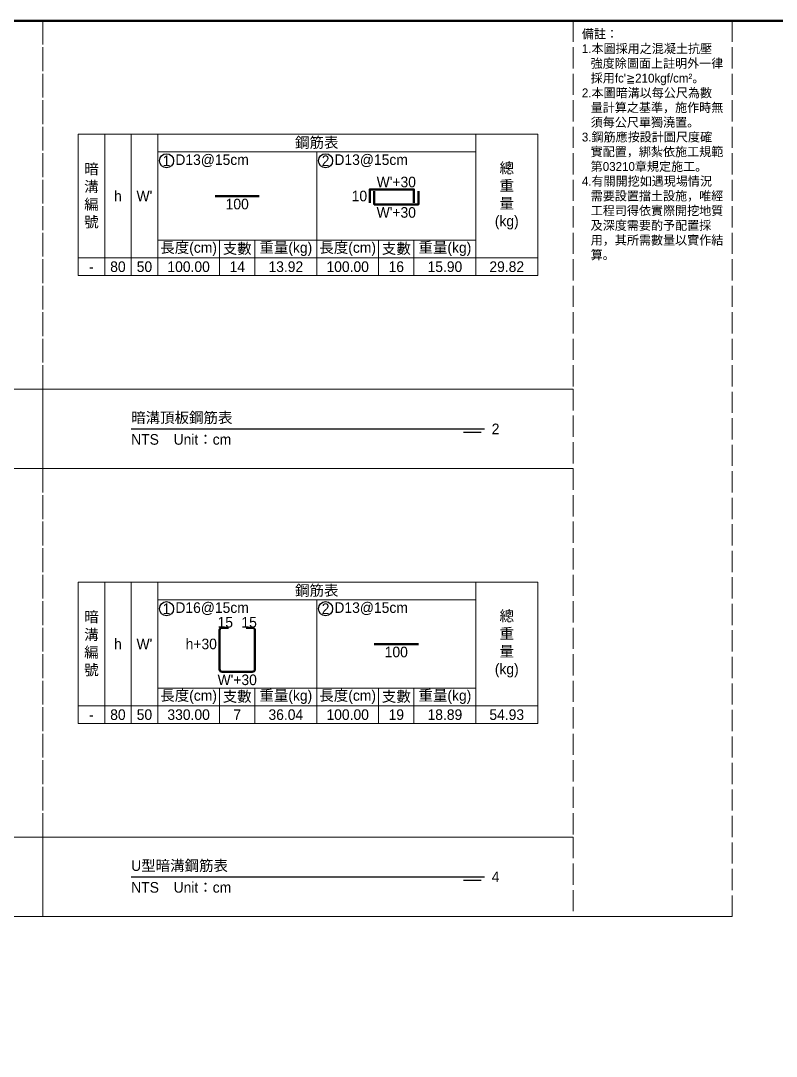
# Model space of a CAD drawing. Extents: x -3420 to 2030, y -3892 to 566.
# Drawn here: x -1282 to -855, y -2000 to -1414 of the extents above; entities that cross this region are included whole.
import ezdxf

# ---------------------------------------------------------------- set-up
doc = ezdxf.new("R2010")
doc.units = 0
doc.header["$MEASUREMENT"] = 0
doc.linetypes.add('ACAD_ISO02W100', pattern=[15, 12, -3])
for name, color, linetype, lineweight in [('一、1.基本-圖框', 7, 'Continuous', 20), ('一、3.基本-變更', 1, 'Continuous', 50), ('二、5.繪圖-鋼筋', 60, 'Continuous', 50)]:
    doc.layers.add(name, color=color, linetype=linetype, lineweight=lineweight)
doc.layers.add('一、4.基本-隱藏', color=9, linetype='ACAD_ISO02W100', lineweight=20, plot=False)
doc.layers.add('三、1.文字-說明文字', color=2, linetype='Continuous')
doc.layers.add('三、3.文字-註解文字', color=2, linetype='Continuous')
doc.styles.add('次圖名(詳圖)', font='MS PGothic.ttf', dxfattribs={"height": 6})
doc.styles.add('註解文字(詳圖)', font='MS PGothic.ttf', dxfattribs={"height": 5})

msp = doc.modelspace()

# ---------------------------------------------------------------- linework, layer by layer
at = {"layer": '一、1.基本-圖框'}
for points in [[(-1250, -1548.25), (-1235, -1548.25), (-1235, -1478.25), (-1250, -1478.25)], [(-1235, -1548.25), (-1220, -1548.25), (-1220, -1478.25), (-1235, -1478.25)], [(-1220, -1548.25), (-1205, -1548.25), (-1205, -1478.25), (-1220, -1478.25)], [(-1205, -1488.25), (-1025, -1488.25), (-1025, -1478.25), (-1205, -1478.25)], [(-990, -1548.25), (-1025, -1548.25), (-1025, -1478.25), (-990, -1478.25)], [(-1205, -1488.25), (-1115, -1488.25), (-1115, -1538.25), (-1205, -1538.25)], [(-1115, -1488.25), (-1025, -1488.25), (-1025, -1538.25), (-1115, -1538.25)], [(-1205, -1538.25), (-1170, -1538.25), (-1170, -1548.25), (-1205, -1548.25)], [(-1170, -1538.25), (-1150, -1538.25), (-1150, -1548.25), (-1170, -1548.25)], [(-1150, -1538.25), (-1115, -1538.25), (-1115, -1548.25), (-1150, -1548.25)], [(-1115, -1538.25), (-1080, -1538.25), (-1080, -1548.25), (-1115, -1548.25)], [(-1080, -1538.25), (-1060, -1538.25), (-1060, -1548.25), (-1080, -1548.25)], [(-1060, -1538.25), (-1025, -1538.25), (-1025, -1548.25), (-1060, -1548.25)], [(-1250, -1548.25), (-1235, -1548.25), (-1235, -1558.25), (-1250, -1558.25)], [(-1235, -1548.25), (-1220, -1548.25), (-1220, -1558.25), (-1235, -1558.25)], [(-1220, -1548.25), (-1205, -1548.25), (-1205, -1558.25), (-1220, -1558.25)], [(-1205, -1548.25), (-1170, -1548.25), (-1170, -1558.25), (-1205, -1558.25)], [(-1170, -1548.25), (-1150, -1548.25), (-1150, -1558.25), (-1170, -1558.25)], [(-1150, -1548.25), (-1115, -1548.25), (-1115, -1558.25), (-1150, -1558.25)], [(-1115, -1548.25), (-1080, -1548.25), (-1080, -1558.25), (-1115, -1558.25)], [(-1080, -1548.25), (-1060, -1548.25), (-1060, -1558.25), (-1080, -1558.25)], [(-1060, -1548.25), (-1025, -1548.25), (-1025, -1558.25), (-1060, -1558.25)], [(-1025, -1548.25), (-990, -1548.25), (-990, -1558.25), (-1025, -1558.25)], [(-1250, -1801.75), (-1235, -1801.75), (-1235, -1731.75), (-1250, -1731.75)], [(-1235, -1801.75), (-1220, -1801.75), (-1220, -1731.75), (-1235, -1731.75)], [(-1220, -1801.75), (-1205, -1801.75), (-1205, -1731.75), (-1220, -1731.75)], [(-1205, -1741.75), (-1025, -1741.75), (-1025, -1731.75), (-1205, -1731.75)], [(-990, -1801.75), (-1025, -1801.75), (-1025, -1731.75), (-990, -1731.75)], [(-1205, -1741.75), (-1115, -1741.75), (-1115, -1791.75), (-1205, -1791.75)], [(-1115, -1741.75), (-1025, -1741.75), (-1025, -1791.75), (-1115, -1791.75)], [(-1205, -1791.75), (-1170, -1791.75), (-1170, -1801.75), (-1205, -1801.75)], [(-1170, -1791.75), (-1150, -1791.75), (-1150, -1801.75), (-1170, -1801.75)], [(-1150, -1791.75), (-1115, -1791.75), (-1115, -1801.75), (-1150, -1801.75)], [(-1115, -1791.75), (-1080, -1791.75), (-1080, -1801.75), (-1115, -1801.75)], [(-1080, -1791.75), (-1060, -1791.75), (-1060, -1801.75), (-1080, -1801.75)], [(-1060, -1791.75), (-1025, -1791.75), (-1025, -1801.75), (-1060, -1801.75)], [(-1250, -1801.75), (-1235, -1801.75), (-1235, -1811.75), (-1250, -1811.75)], [(-1235, -1801.75), (-1220, -1801.75), (-1220, -1811.75), (-1235, -1811.75)], [(-1220, -1801.75), (-1205, -1801.75), (-1205, -1811.75), (-1220, -1811.75)], [(-1205, -1801.75), (-1170, -1801.75), (-1170, -1811.75), (-1205, -1811.75)], [(-1170, -1801.75), (-1150, -1801.75), (-1150, -1811.75), (-1170, -1811.75)], [(-1150, -1801.75), (-1115, -1801.75), (-1115, -1811.75), (-1150, -1811.75)], [(-1115, -1801.75), (-1080, -1801.75), (-1080, -1811.75), (-1115, -1811.75)], [(-1080, -1801.75), (-1060, -1801.75), (-1060, -1811.75), (-1080, -1811.75)], [(-1060, -1801.75), (-1025, -1801.75), (-1025, -1811.75), (-1060, -1811.75)], [(-1025, -1801.75), (-990, -1801.75), (-990, -1811.75), (-1025, -1811.75)]]:
    msp.add_lwpolyline(points, close=True, dxfattribs=at)
at = {"layer": '一、3.基本-變更'}
msp.add_lwpolyline([(-3420, -1414), (0, -1414), (0, -2528), (-3420, -2528)], close=True, dxfattribs=at)
at = {"layer": '一、4.基本-隱藏'}
for points in [[(-1660, -1414), (-880, -1414), (-880, -1921), (-1660, -1921)], [(-1660, -1414), (-1270, -1414), (-1270, -1622.5), (-1660, -1622.5)], [(-1270, -1414), (-970, -1414), (-970, -1622.5), (-1270, -1622.5)], [(-1660, -1622.5), (-1270, -1622.5), (-1270, -1667.5), (-1660, -1667.5)], [(-1270, -1622.5), (-970, -1622.5), (-970, -1667.5), (-1270, -1667.5)], [(-1660, -1667.5), (-1270, -1667.5), (-1270, -1876), (-1660, -1876)], [(-1270, -1667.5), (-970, -1667.5), (-970, -1876), (-1270, -1876)], [(-1660, -1876), (-1270, -1876), (-1270, -1921), (-1660, -1921)], [(-1270, -1876), (-970, -1876), (-970, -1921), (-1270, -1921)]]:
    msp.add_lwpolyline(points, close=True, dxfattribs=at)
msp.add_lwpolyline([(-1660, -1921), (-880, -1921)], dxfattribs=at)
at = {"layer": '三、3.文字-註解文字'}
for points in [[(-1220, -1645), (-1020, -1645)], [(-1022, -1647), (-1032, -1647)], [(-1220, -1898.5), (-1020, -1898.5)], [(-1022, -1900.5), (-1032, -1900.5)]]:
    msp.add_lwpolyline(points, dxfattribs=at)
for centre in [(-1200, -1493.25), (-1110, -1493.25), (-1200, -1746.75), (-1110, -1746.75)]:
    msp.add_circle(centre, 4, dxfattribs=at)
at = {"layer": '二、5.繪圖-鋼筋'}
for points in [[(-1085, -1517), (-1085, -1509.5), (-1060, -1509.5), (-1060, -1517)], [(-1082.5, -1510.5), (-1082.5, -1518), (-1057.5, -1518), (-1057.5, -1510.5)], [(-1172.5, -1513.25), (-1147.5, -1513.25)], [(-1082.5, -1766.75), (-1057.5, -1766.75)]]:
    msp.add_lwpolyline(points, dxfattribs=at)
msp.add_lwpolyline([(-1165, -1757.5), (-1168.5, -1757.5, 0.4142136), (-1170, -1759), (-1170, -1781, 0.4142136), (-1168.5, -1782.5), (-1151.5, -1782.5, 0.4142136), (-1150, -1781), (-1150, -1759, 0.4142136), (-1151.5, -1757.5), (-1155, -1757.5)], format="xyb", dxfattribs=at)

# ---------------------------------------------------------------- texts
at = {"layer": '一、1.基本-圖框', "char_height": 6, "attachment_point": 5, "style": '註解文字(詳圖)'}
for s, width, insert in [('{\\fMS PGothic|b0|i0|c128|p34;鋼筋表}', 94.24964, (-1115, -1483.25)), ('暗{\\fMS PGothic|b0|i0|c128|p34;溝編號}', 12.98354, (-1242.5, -1513.25)), ('{\\fMS PGothic|b0|i0|c128|p34;總重量(kg)}', 6, (-1007.5, -1513.25)), ('{\\fMS PGothic|b0|i0|c128|p34;h}', 12.98354, (-1227.5, -1513.25)), ("W'", 22.32258, (-1212.5, -1513.25)), ('{\\fMS PGothic|b0|i0|c128|p34;長度(cm)}', 35.02324, (-1187.5, -1543.25)), ('{\\fMS PGothic|b0|i0|c128|p34;支數}', 19.27354, (-1160, -1543.25)), ('{\\fMS PGothic|b0|i0|c128|p34;重量(kg)}', 30.27214, (-1132.5, -1543.25)), ('{\\fMS PGothic|b0|i0|c128|p34;長度(cm)}', 35.02324, (-1097.5, -1543.25)), ('{\\fMS PGothic|b0|i0|c128|p34;支數}', 19.27354, (-1070, -1543.25)), ('{\\fMS PGothic|b0|i0|c128|p34;重量(kg)}', 30.27214, (-1042.5, -1543.25)), ('{\\fMS PGothic|b0|i0|c128|p34;鋼筋表}', 94.24964, (-1115, -1736.75)), ('暗{\\fMS PGothic|b0|i0|c128|p34;溝編號}', 12.98354, (-1242.5, -1766.75)), ('{\\fMS PGothic|b0|i0|c128|p34;總重量(kg)}', 6, (-1007.5, -1766.75)), ('{\\fMS PGothic|b0|i0|c128|p34;h}', 12.98354, (-1227.5, -1766.75)), ("W'", 22.32258, (-1212.5, -1766.75)), ('{\\fMS PGothic|b0|i0|c128|p34;長度(cm)}', 35.02324, (-1187.5, -1796.75)), ('{\\fMS PGothic|b0|i0|c128|p34;支數}', 19.27354, (-1160, -1796.75)), ('{\\fMS PGothic|b0|i0|c128|p34;重量(kg)}', 30.27214, (-1132.5, -1796.75)), ('{\\fMS PGothic|b0|i0|c128|p34;長度(cm)}', 35.02324, (-1097.5, -1796.75)), ('{\\fMS PGothic|b0|i0|c128|p34;支數}', 19.27354, (-1070, -1796.75)), ('{\\fMS PGothic|b0|i0|c128|p34;重量(kg)}', 30.27214, (-1042.5, -1796.75))]:
    msp.add_mtext_dynamic_manual_height_columns(s, width=width, gutter_width=30, heights=[0], dxfattribs=dict(at, insert=insert))
at = {"layer": '三、1.文字-說明文字', "insert": (-965, -1419), "char_height": 5, "attachment_point": 1, "style": '註解文字(詳圖)'}
msp.add_mtext_dynamic_manual_height_columns("{\\fMS PGothic|b0|i0|c128|p34;備註：\\P\\pi-5,l5;1.本圖採用之混凝土抗壓強度除圖面上註明外一律採用fc'≧210kgf/cm²。\\P2.本圖暗溝以每公尺為數量計算之基準，施作時無須每公尺單獨澆置。\\P3.鋼筋應按設計圖尺度確實配置，綁紮依施工規範第03210章規定施工。\\P4.有關開挖如遇現場情況需要設置擋土設施，唯經工程司得依實際開挖地質及深度需要酌予配置採用，其所需數量以實作結算。}", width=80, gutter_width=30, heights=[0], dxfattribs=at)
at = {"layer": '三、3.文字-註解文字', "char_height": 6}
for s, width, gutter_width, insert, attachment_point, style in [('1', 8.38231, 30, (-1200, -1493.25), 5, '註解文字(詳圖)'), ('D13@15cm', 6.06582, 30, (-1195, -1493.25), 4, '註解文字(詳圖)'), ('2', 8.38231, 30, (-1110, -1493.25), 5, '註解文字(詳圖)'), ('{\\fMS PGothic|b0|i0|c128|p34;D1}3{\\fMS PGothic|b0|i0|c128|p34;@}1{\\fMS PGothic|b0|i0|c128|p34;5cm}', 6.06582, 30, (-1105, -1493.25), 4, '註解文字(詳圖)'), ('80', 9.06048, 30, (-1227.5, -1553.25), 5, '註解文字(詳圖)'), ('50', 9.06048, 30, (-1212.5, -1553.25), 5, '註解文字(詳圖)'), ('100.00', 9.06048, 30, (-1187.5, -1553.25), 5, '註解文字(詳圖)'), ('{\\fMS PGothic|b0|i0|c128|p34;1}4', 9.06048, 30, (-1160, -1553.25), 5, '註解文字(詳圖)'), ('13.92', 9.06048, 30, (-1132.5, -1553.25), 5, '註解文字(詳圖)'), ('100.00', 9.06048, 30, (-1097.5, -1553.25), 5, '註解文字(詳圖)'), ('16', 9.06048, 30, (-1070, -1553.25), 5, '註解文字(詳圖)'), ('15.90', 9.06048, 30, (-1042.5, -1553.25), 5, '註解文字(詳圖)'), ('29.82', 9.06048, 30, (-1007.5, -1553.25), 5, '註解文字(詳圖)'), ('-', 9.06048, 30, (-1242.5, -1553.25), 5, '註解文字(詳圖)'), ('暗{\\fMS PGothic|b0|i0|c128|p34;溝}頂板鋼筋表', 134.12151, 15, (-1220, -1639), 4, '次圖名(詳圖)'), ('2', 3, 15, (-1016, -1645), 4, '次圖名(詳圖)'), ('NTS{\\fMS PGothic|b0|i0|c128|p34;^IUnit：cm}', 136.03259, 15, (-1220, -1651), 4, '次圖名(詳圖)'), ('1', 8.38231, 30, (-1200, -1746.75), 5, '註解文字(詳圖)'), ('{\\fMS PGothic|b0|i0|c128|p34;D1}6{\\fMS PGothic|b0|i0|c128|p34;@15cm}', 6.06582, 30, (-1195, -1746.75), 4, '註解文字(詳圖)'), ('2', 8.38231, 30, (-1110, -1746.75), 5, '註解文字(詳圖)'), ('{\\fMS PGothic|b0|i0|c128|p34;D1}3{\\fMS PGothic|b0|i0|c128|p34;@}1{\\fMS PGothic|b0|i0|c128|p34;5cm}', 6.06582, 30, (-1105, -1746.75), 4, '註解文字(詳圖)'), ('80', 9.06048, 30, (-1227.5, -1806.75), 5, '註解文字(詳圖)'), ('50', 9.06048, 30, (-1212.5, -1806.75), 5, '註解文字(詳圖)'), ('330.00', 9.06048, 30, (-1187.5, -1806.75), 5, '註解文字(詳圖)'), ('7', 9.06048, 30, (-1160, -1806.75), 5, '註解文字(詳圖)'), ('36.04', 9.06048, 30, (-1132.5, -1806.75), 5, '註解文字(詳圖)'), ('{\\fMS PGothic|b0|i0|c128|p34;100}.00', 9.06048, 30, (-1097.5, -1806.75), 5, '註解文字(詳圖)'), ('19', 9.06048, 30, (-1070, -1806.75), 5, '註解文字(詳圖)'), ('18.89', 9.06048, 30, (-1042.5, -1806.75), 5, '註解文字(詳圖)'), ('54.93', 9.06048, 30, (-1007.5, -1806.75), 5, '註解文字(詳圖)'), ('-', 9.06048, 30, (-1242.5, -1806.75), 5, '註解文字(詳圖)'), ('U型暗溝鋼筋表', 134.12151, 15, (-1220, -1892.5), 4, '次圖名(詳圖)'), ('4', 3, 15, (-1016, -1898.5), 4, '次圖名(詳圖)'), ('NTS{\\fMS PGothic|b0|i0|c128|p34;^IUnit：cm}', 136.03259, 15, (-1220, -1904.5), 4, '次圖名(詳圖)')]:
    msp.add_mtext_dynamic_manual_height_columns(s, width=width, gutter_width=gutter_width, heights=[0], dxfattribs=dict(at, insert=insert, attachment_point=attachment_point, style=style))
at = {"layer": '二、5.繪圖-鋼筋', "char_height": 6, "style": '註解文字(詳圖)'}
for s, width, insert, attachment_point in [("{\\fMS PGothic|b0|i0|c128|p34;W'}+3{\\fMS PGothic|b0|i0|c128|p34;0}", 3.56631, (-1070, -1502.277), 2), ('{\\fMS PGothic|b0|i0|c128|p34;10}', 8.87231, (-1086.5, -1513.25), 6), ('100', 3.56631, (-1160, -1514.75), 2), ("{\\fMS PGothic|b0|i0|c128|p34;W'}+3{\\fMS PGothic|b0|i0|c128|p34;0}", 3.56631, (-1070, -1519.5), 2), ('15', 8.87231, (-1166.75, -1757.5), 8), ('15', 8.87231, (-1153.25, -1757.5), 8), ('{\\fMS PGothic|b0|i0|c128|p34;h+}3{\\fMS PGothic|b0|i0|c128|p34;0}', 8.87231, (-1171.5, -1766.75), 6), ('100', 3.56631, (-1070, -1768.25), 2), ("{\\fMS PGothic|b0|i0|c128|p34;W'+}3{\\fMS PGothic|b0|i0|c128|p34;0}", 3.56631, (-1160, -1784), 2)]:
    msp.add_mtext_dynamic_manual_height_columns(s, width=width, gutter_width=30, heights=[0], dxfattribs=dict(at, insert=insert, attachment_point=attachment_point))

doc.saveas('drawing.dxf')
